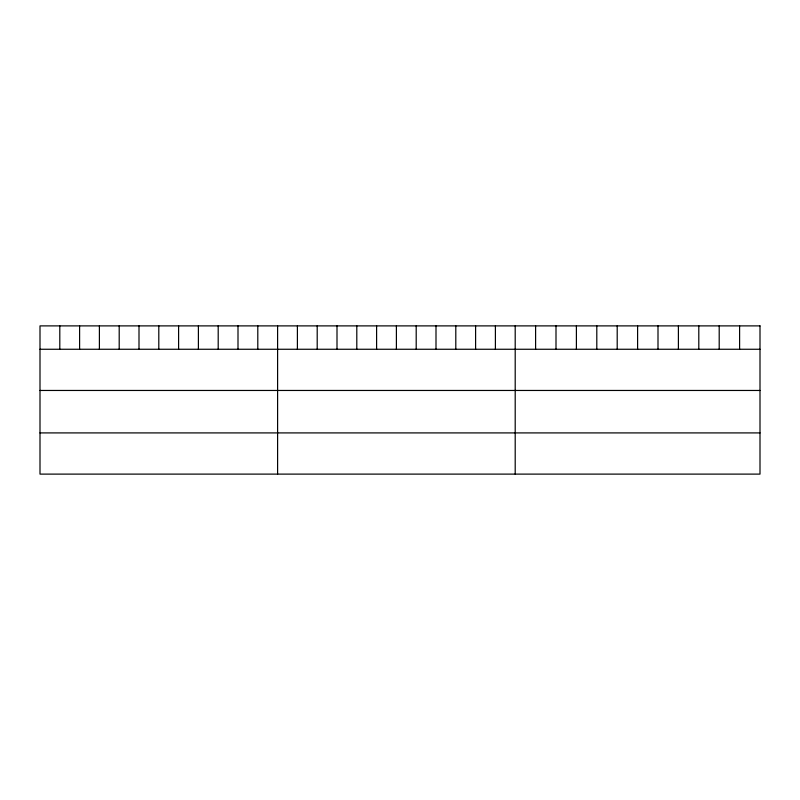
<?xml version="1.0" encoding="UTF-8"?>
<svg xmlns="http://www.w3.org/2000/svg" width="800" height="800" viewBox="0 0 800 800"><rect width="100%" height="100%" fill="white"/><g stroke="black" fill="none" stroke-linecap="round" stroke-linejoin="round"><path stroke-width="1.2" d="M40 349.26L760 349.26M40 390.46L760 390.46M40 432.91L760 432.91M739.6 325.89L739.6 349.26M719.2 325.89L719.2 349.26M698.8 325.89L698.8 349.26M678.4 325.89L678.4 349.26M658 325.89L658 349.26M637.6 325.89L637.6 349.26M617.2 325.89L617.2 349.26M596.8 325.89L596.8 349.26M576.4 325.89L576.4 349.26M556 325.89L556 349.26M535.6 325.89L535.6 349.26M515.2 325.89L515.2 474.11M495.4 325.89L495.4 349.26M475.6 325.89L475.6 349.26M455.8 325.89L455.8 349.26M436 325.89L436 349.26M416.2 325.89L416.2 349.26M396.4 325.89L396.4 349.26M376.6 325.89L376.6 349.26M356.8 325.89L356.8 349.26M337 325.89L337 349.26M317.2 325.89L317.2 349.26M297.4 325.89L297.4 349.26M277.6 325.89L277.6 474.11M257.8 325.89L257.8 349.26M238 325.89L238 349.26M218.2 325.89L218.2 349.26M198.4 325.89L198.4 349.26M178.6 325.89L178.6 349.26M158.8 325.89L158.8 349.26M139 325.89L139 349.26M119.2 325.89L119.2 349.26M99.4 325.89L99.4 349.26M79.6 325.89L79.6 349.26M59.8 325.89L59.8 349.26M760 325.89L40 325.89L40 474.11L760 474.11L760 325.89"/></g></svg>
